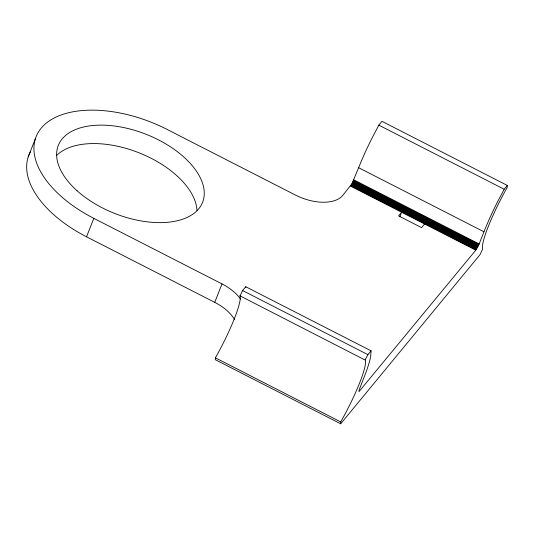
<?xml version="1.0" encoding="UTF-8"?>
<svg xmlns="http://www.w3.org/2000/svg" width="534" height="534" viewBox="0 0 534 534"><rect width="100%" height="100%" fill="white"/><g stroke="black" fill="none" stroke-linecap="round" stroke-linejoin="round"><path stroke-width="0.8" d="M507.3 185.431L504.163 189.243L496.814 203.274A63.74 9.345 -62.9 0 0 483.964 231.803L478.885 244.612L475.467 250.539L358.975 391.656L359.255 389.546L364.014 377.438A63.74 9.345 -62.9 0 0 370.696 356.405L371.07 350.838L245.747 286.745L242.603 290.556L240.006 296.07A51.878 7.603 -62.9 0 1 216.377 356.091L215.389 357.833L215.362 359.722L340.685 423.809L480.059 254.591L482.643 249.058A51.878 7.603 -62.9 0 1 506.332 188.963L507.267 187.314L507.3 185.431L381.977 121.338L378.84 125.15L371.49 139.18A63.74 9.345 -62.9 0 0 358.641 167.709L351.826 183.91L342.755 195.417A38.241 20.993 21.5 0 1 295.255 194.97L167.062 129.408A101.387 55.663 21.5 0 0 41.145 128.22A101.387 55.663 21.5 0 0 93.81 218.353L222.004 283.914A38.241 20.993 21.5 0 1 240.567 299.12M340.685 423.809L340.712 421.92L341.7 420.185A51.878 7.603 -62.9 0 0 365.329 360.156L239.839 295.763M28.215 156.903L35.478 138.46M234.506 319.452A38.241 20.993 21.5 0 0 214.741 302.357L86.541 236.796L93.81 218.353M214.741 302.357L222.004 283.914M399.792 216.857L401.615 212.238L398.618 215.883L421.593 227.631L424.59 223.993M365.163 359.856L367.926 354.649L371.07 350.838M378.84 125.15L504.163 189.243M358.641 167.709L483.964 231.803M353.848 179.858L479.172 243.951M353.561 180.519L478.885 244.612M353.248 181.2L478.571 245.293M352.907 181.887L478.23 245.98M352.553 182.581L477.877 246.675M352.193 183.255L477.516 247.349M351.826 183.91L477.149 248.003M351.459 184.53L476.782 248.624M351.105 185.104L476.428 249.191M350.758 185.618L476.081 249.712M350.438 186.072L475.761 250.159M242.603 290.556L367.926 354.649M215.389 357.833L340.712 421.92M245.747 286.745L245.847 287.365M86.541 236.796A101.387 55.663 21.5 0 1 30.538 151.556M56.43 155.661A77.55 42.58 21.5 0 1 138.273 152.51A77.55 42.58 21.5 0 1 196.966 210.396M77.063 190.751A77.55 42.58 21.5 0 0 201.291 205.063A77.55 42.58 21.5 0 0 112.954 125.83A77.55 42.58 21.5 0 0 77.063 190.751"/></g></svg>
